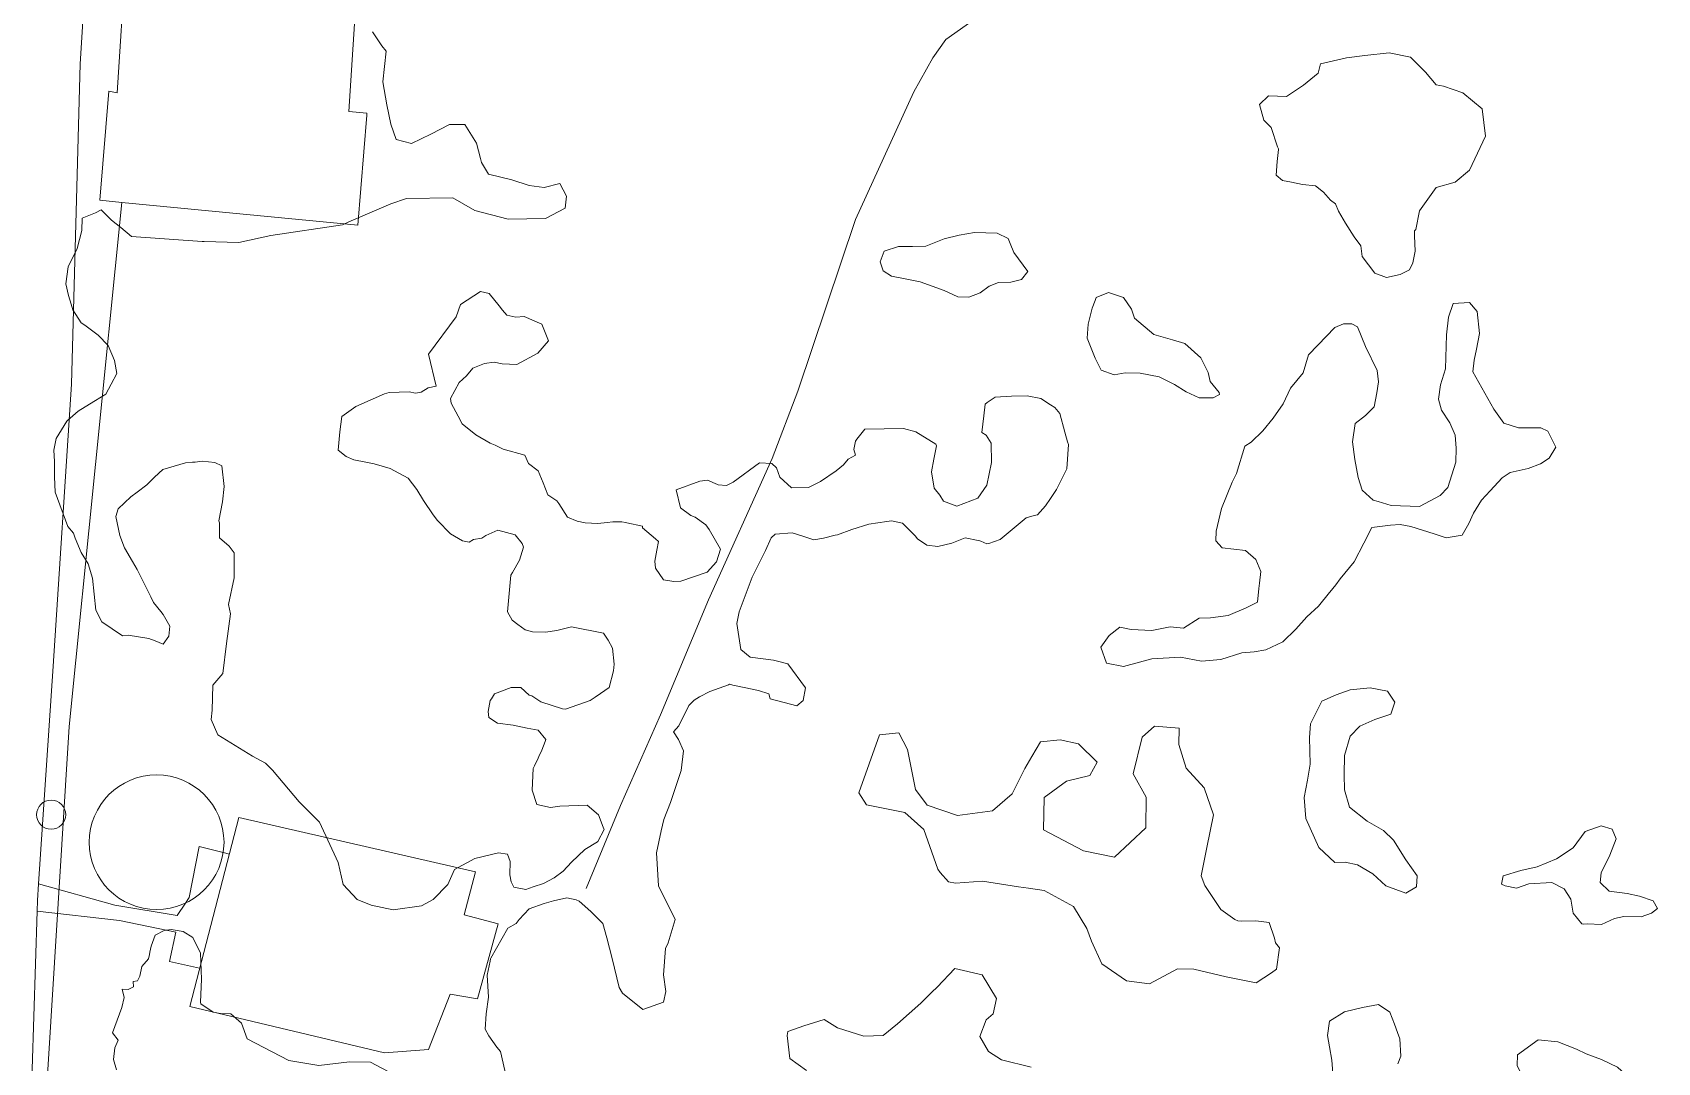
# Model space of a CAD drawing. Header units: metres. Extents: x 4652992 to 4879070, y 2074171 to 2309877.
# Drawn here: x 4654161.8 to 4654247.6, y 2307623.4 to 2307677.9 of the extents above; entities that cross this region are included whole.
import ezdxf

# ---------------------------------------------------------------- set-up
doc = ezdxf.new("R2010")
doc.units = ezdxf.units.M
doc.header["$MEASUREMENT"] = 0
doc.linetypes.add('DGN Style 2', pattern=[66.27138, 39.762828, -26.508552])
doc.layers.get('0').update_dxf_attribs({"color": 4, "lineweight": 0})
for name, color, linetype, lineweight in [('Level 1', 2, 'Continuous', 0), ('Level 18', 5, 'Continuous', 0), ('Level 30', 5, 'Continuous', 0), ('Level 31', 38, 'Continuous', 0), ('Level 37', 3, 'Continuous', 0), ('Level 40', 1, 'Continuous', 0), ('Level 54', 30, 'DGN Style 2', 0), ('Level 61', 4, 'Continuous', 0)]:
    doc.layers.add(name, color=color, linetype=linetype, lineweight=lineweight)

# ---------------------------------------------------------------- blocks, each defined once
blk = doc.blocks.new('POSTE')
at = {"color": 0, "linetype": 'ByBlock', "lineweight": -2}
blk.add_circle((0, 0), 0.77, dxfattribs=at)

msp = doc.modelspace()

# ---------------------------------------------------------------- linework, layer by layer
at = {"layer": 'Level 1'}
msp.add_polyline3d([(4654191.007082, 2307632.638491, 1361), (4654192.820132, 2307637.017885, 1360), (4654194.934084, 2307641.820132, 1359), (4654197.477907, 2307647.891115, 1358), (4654200.834109, 2307655.367678, 1357), (4654202.19153, 2307658.917483, 1356), (4654205.236513, 2307667.984682, 1355), (4654208.315676, 2307674.729677, 1354), (4654209.326906, 2307676.53528, 1353.54), (4654210.009096, 2307677.494875, 1353.5), (4654214.129885, 2307680.416323, 1353)], dxfattribs=at)
at = {"layer": 'Level 18', "color": 30}
msp.add_polyline3d([(4654159.944027, 2307579.750751, 1369.842738), (4654160.739083, 2307590.838462, 1368.62285), (4654161.303919, 2307608.224928, 1366.480114), (4654161.671776, 2307620.312413, 1364.809011), (4654162.016816, 2307631.440102, 1363.300824), (4654162.034107, 2307631.997755, 1363.2324), (4654162.092959, 2307632.880236, 1363.144985), (4654162.860176, 2307644.384557, 1362.132636), (4654163.837697, 2307659.28406, 1360.745777), (4654164.293136, 2307676.211612, 1359.388858), (4654165.445285, 2307694.717029, 1357.438978), (4654166.003327, 2307706.241484, 1356.053653), (4654167.792369, 2307731.258301, 1352.938586), (4654168.375376, 2307739.273994, 1352.10997), (4654168.229327, 2307748.154153, 1351.207726), (4654167.990342, 2307757.383387, 1350.215191), (4654167.44112, 2307771.048812, 1348.587897), (4654167.228226, 2307773.945371, 1348.174951), (4654167.048122, 2307776.39579, 1347.843984), (4654166.326664, 2307788.249847, 1346.198855), (4654164.708034, 2307799.225656, 1344.698556), (4654164.115723, 2307801.584107, 1344.334425)], dxfattribs=at)
at = {"layer": 'Level 30', "color": 1}
for points in [[(4654178.914154, 2307680.535944, 1361.312), (4654178.481738, 2307673.686927, 1364.252), (4654179.424002, 2307673.605405, 1364.1617), (4654179.425828, 2307673.500785, 1364.1853), (4654178.95884, 2307667.681098, 1364.1853), (4654166.491317, 2307668.894736, 1364.1853), (4654165.327309, 2307669.008045, 1364.1853), (4654165.811141, 2307674.775577, 1364.1853), (4654166.243707, 2307674.684955, 1361.4853), (4654166.687034, 2307681.534129, 1361.4853)], [(4654186.366548, 2307630.764898, 1364.497833), (4654185.267429, 2307626.813198, 1364.497833), (4654183.827894, 2307627.051726, 1364.497833), (4654182.695733, 2307624.133418, 1364.697833), (4654180.368309, 2307623.96384, 1364.697833), (4654170.074271, 2307626.408712, 1364.697833), (4654172.675885, 2307636.399543, 1364.697833), (4654185.171415, 2307633.515601, 1364.497833), (4654184.562073, 2307631.246992, 1364.497833), (4654186.366548, 2307630.764898, 1364.497833)]]:
    msp.add_polyline3d(points, dxfattribs=at)
at = {"layer": 'Level 31'}
msp.add_circle((4654168.327015, 2307635.084658, 1366.197833), 3.559501, dxfattribs=at)
at = {"layer": 'Level 37'}
msp.add_polyline3d([(4654187.426899, 2307576.381089, 1374.232251), (4654161.995799, 2307580.156737, 1373.432251), (4654162.059296, 2307592.683674, 1371.532252), (4654162.219575, 2307607.32159, 1369.392252), (4654162.344504, 2307619.373399, 1367.612252), (4654163.702924, 2307641.193479, 1365.412252), (4654166.491317, 2307668.894736, 1363.241407)], dxfattribs=at)
at = {"layer": 'Level 40', "color": 3, "flags": 128}
for points, elevation in [([(4654211.827738, 2307664.108593), (4654212.297739, 2307664.462206), (4654212.786335, 2307664.662979), (4654213.436927, 2307664.682304), (4654214.011385, 2307664.816235), (4654214.347704, 2307665.246216), (4654213.604975, 2307666.23942), (4654213.405778, 2307666.726518), (4654213.305124, 2307666.983658), (4654212.718871, 2307667.261207), (4654211.53279, 2307667.299018), (4654210.709622, 2307667.165012), (4654209.924512, 2307666.973706), (4654208.947327, 2307666.572184), (4654208.248947, 2307666.562397), (4654207.502767, 2307666.562147), (4654206.755701, 2307666.313535), (4654206.543261, 2307665.759423), (4654206.694621, 2307665.281847), (4654207.133663, 2307664.995416), (4654207.946247, 2307664.833294), (4654208.663235, 2307664.690245), (4654209.914878, 2307664.241687), (4654210.640734, 2307663.898028), (4654211.233801, 2307663.879123), (4654211.827738, 2307664.108593)], 1358.84), ([(4654229.877628, 2307642.532067), (4654229.271122, 2307641.336796), (4654229.21637, 2307640.621469), (4654229.246652, 2307639.208274), (4654229.121629, 2307638.370749), (4654228.935209, 2307637.454668), (4654229.027629, 2307636.34673), (4654229.712517, 2307634.802745), (4654230.551918, 2307634.014928), (4654231.098659, 2307634.026746), (4654231.753275, 2307633.896111), (4654232.56397, 2307633.416536), (4654233.251889, 2307632.77986), (4654234.307438, 2307632.387613), (4654234.876245, 2307632.728099), (4654234.904328, 2307633.312686), (4654234.304415, 2307634.158779), (4654233.652733, 2307635.196776), (4654233.121643, 2307635.711329), (4654232.26733, 2307636.199585), (4654231.326487, 2307636.932082), (4654231.058739, 2307637.848011), (4654231.043951, 2307638.668048), (4654231.064666, 2307639.662552), (4654231.364956, 2307640.692023), (4654231.881944, 2307641.224325), (4654232.677757, 2307641.564811), (4654233.508325, 2307641.852967), (4654233.728708, 2307642.489821), (4654233.346324, 2307643.065391), (4654232.42997, 2307643.248243), (4654231.364221, 2307643.143192), (4654230.629804, 2307642.881248), (4654229.877628, 2307642.532067)], 1362.04)]:
    msp.add_lwpolyline(points, dxfattribs=dict(at, elevation=elevation))
at = {"layer": 'Level 40', "color": 3}
for points in [[(4654186.807833, 2307622.633071, 1369.0358), (4654186.486039, 2307624.034049, 1369.0358), (4654186.300177, 2307624.256059, 1369.0358), (4654185.873572, 2307624.849224, 1369.0358), (4654185.671954, 2307625.206327, 1369.0358), (4654185.729064, 2307626.020577, 1369.0358), (4654185.859001, 2307626.905312, 1368.9323), (4654185.777654, 2307628.059834, 1368.81), (4654185.937687, 2307628.809201, 1368.6278), (4654185.96206, 2307628.92333, 1368.6), (4654185.979174, 2307628.953454, 1368.5909), (4654186.881054, 2307630.540969, 1368.11), (4654187.310143, 2307630.787861, 1367.9937), (4654187.467637, 2307630.993892, 1367.5358), (4654188.000379, 2307631.563083, 1367.5358), (4654188.789846, 2307631.85187, 1367.5358), (4654189.281159, 2307631.985762, 1367.5358), (4654189.985189, 2307632.140802, 1367.5358), (4654190.477863, 2307632.042475, 1367.5358), (4654190.64019, 2307631.969502, 1367.5358), (4654191.255318, 2307631.421492, 1367.5358), (4654191.900163, 2307630.784765, 1367.5358), (4654192.10111, 2307630.027542, 1367.5358), (4654192.391765, 2307628.942077, 1367.5358), (4654192.75377, 2307627.408631, 1367.5358), (4654192.940894, 2307627.108337, 1367.5358), (4654194.004457, 2307626.245939, 1367.5358), (4654195.098214, 2307626.627653, 1367.5358), (4654195.228725, 2307627.205777, 1367.5358), (4654195.091738, 2307628.081315, 1367.5358), (4654195.204781, 2307629.475978, 1367.5358), (4654195.346397, 2307629.772342, 1367.5358), (4654195.713018, 2307630.995164, 1367.5358), (4654194.841735, 2307632.789612, 1367.5358), (4654194.732034, 2307634.520588, 1367.5358), (4654194.970592, 2307635.690158, 1367.5358), (4654195.117737, 2307636.294763, 1367.5358), (4654195.46996, 2307637.181525, 1367.5358), (4654195.775773, 2307638.08867, 1366.3727), (4654196.040794, 2307638.874809, 1367.5358), (4654196.157187, 2307639.916017, 1367.5358), (4654195.8975, 2307640.505629, 1367.5358), (4654195.619264, 2307640.916835, 1367.0358), (4654195.900155, 2307641.242406, 1366.5358), (4654196.443357, 2307642.311922, 1366.5358), (4654196.711187, 2307642.596615, 1366.5358), (4654196.997093, 2307642.77329, 1366.5358), (4654197.54365, 2307643.045804, 1366.5358), (4654198.532418, 2307643.407015, 1366.5358), (4654198.58083, 2307643.428801, 1366.0358), (4654198.75619, 2307643.378713, 1365.5358), (4654199.350871, 2307643.257042, 1365.5358), (4654200.108881, 2307643.105777, 1365.5358), (4654200.66616, 2307642.91846, 1365.5358), (4654200.733566, 2307642.655669, 1365.0358), (4654202.141239, 2307642.288113, 1365.0358), (4654202.484531, 2307642.575373, 1365.0358), (4654202.59351, 2307643.238631, 1365.0358), (4654201.660303, 2307644.505429, 1365.0358), (4654201.042395, 2307644.669426, 1365.0358), (4654200.903966, 2307644.69706, 1363.0358), (4654199.682352, 2307644.85924, 1363.0358), (4654199.179205, 2307645.276633, 1363.0358), (4654198.964041, 2307646.634449, 1363.0358), (4654199.091941, 2307647.261654, 1363.0358), (4654199.773899, 2307649.085575, 1363.0358), (4654200.479606, 2307650.50785, 1363.0358), (4654200.785974, 2307651.166089, 1363.0358), (4654200.990788, 2307651.369965, 1363.0358), (4654201.89704, 2307651.4314, 1363.0358), (4654202.461885, 2307651.264973, 1363.0358), (4654203.044442, 2307651.059827, 1362.79), (4654203.556252, 2307651.154599, 1362.79), (4654204.160104, 2307651.301771, 1362.79), (4654204.289676, 2307651.333351, 1362.79), (4654205.04129, 2307651.601355, 1362.79), (4654205.935941, 2307651.887255, 1362.79), (4654206.89916, 2307652.031091, 1362.79), (4654207.13403, 2307652.066164, 1362.79), (4654207.714466, 2307651.950346, 1362.79), (4654208.292929, 2307651.387497, 1361.88), (4654208.38472, 2307651.27335, 1361.88), (4654208.51561, 2307651.110583, 1361.88), (4654209.006504, 2307650.780148, 1361.88), (4654209.596734, 2307650.708872, 1361.88), (4654210.330998, 2307650.887834, 1361.88), (4654211.038764, 2307651.165073, 1361.88), (4654211.718744, 2307651.029392, 1361.88), (4654211.798695, 2307651.013439, 1361.88), (4654211.86413, 2307650.98454, 1361.88), (4654212.182805, 2307650.843803, 1361.88), (4654212.283888, 2307650.87745, 1361.88), (4654212.881459, 2307651.076363, 1361.88), (4654214.25586, 2307652.230046, 1362.51), (4654214.683401, 2307652.346536, 1362.51), (4654214.84641, 2307652.39095, 1362.51), (4654215.268197, 2307652.86426, 1362.51), (4654215.533797, 2307653.24824, 1362.51), (4654215.861153, 2307653.721501, 1362.51), (4654215.911657, 2307653.822515, 1362.51), (4654216.410235, 2307654.819739, 1362.51), (4654216.486193, 2307656.105246, 1362.51), (4654216.442595, 2307656.249352, 1362.51), (4654216.291765, 2307656.747903, 1362.51), (4654216.027007, 2307657.729731, 1362.51), (4654215.768933, 2307658.059918, 1362.51), (4654215.543478, 2307658.203929, 1361.5689), (4654215.028678, 2307658.532758, 1362.51), (4654214.314095, 2307658.675334, 1362.51), (4654213.473813, 2307658.657194, 1362.51), (4654212.611437, 2307658.607791, 1362.51), (4654212.195803, 2307658.317974, 1362.0358), (4654212.083432, 2307658.232338, 1362.0358), (4654212.012614, 2307657.619505, 1362.0358), (4654211.916054, 2307656.734239, 1361.0358), (4654212.134934, 2307656.590092, 1361.0358), (4654212.401644, 2307656.167022, 1361.0358), (4654212.414236, 2307655.149926, 1361.0358), (4654212.170303, 2307653.952747, 1361.0358), (4654211.703659, 2307653.268918, 1361.0358), (4654210.592663, 2307652.836323, 1361.0358), (4654209.895716, 2307653.108062, 1361.0358), (4654209.689856, 2307653.425386, 1361.0358), (4654209.396602, 2307653.793263, 1361.0358), (4654209.245721, 2307654.658965, 1361.0358), (4654209.381852, 2307655.32694, 1361.0358), (4654209.525988, 2307656.034195, 1361.0358), (4654209.480978, 2307656.117525, 1361.0358), (4654208.428804, 2307656.761093, 1361.0358), (4654207.777838, 2307656.946608, 1361.0358), (4654205.736605, 2307656.912953, 1361.0358), (4654205.301955, 2307656.38634, 1361.0358), (4654205.238162, 2307656.273973, 1361.5358), (4654205.14761, 2307655.829777, 1361.5358), (4654205.243385, 2307655.536338, 1362.5358), (4654204.856924, 2307655.318378, 1362.5358), (4654204.603052, 2307655.02282, 1362.5358), (4654204.227023, 2307654.706663, 1362.5358), (4654203.39923, 2307654.143371, 1362.5358), (4654202.752189, 2307653.830939, 1362.5358), (4654201.865669, 2307653.814052, 1362.5358), (4654201.248482, 2307654.376869, 1362.5358), (4654201.060632, 2307654.872582, 1362.5358), (4654200.82069, 2307655.102035, 1362.5358), (4654200.177626, 2307655.124647, 1362.5358), (4654198.7803, 2307654.103179, 1362.5358), (4654198.4184, 2307653.930506, 1362.5358), (4654197.978775, 2307653.977412, 1362.5358), (4654197.955037, 2307653.982149, 1362.5358), (4654197.421687, 2307654.210907, 1362.5358), (4654197.023634, 2307654.163137, 1362.5358), (4654195.770865, 2307653.696884, 1362.5358), (4654195.993094, 2307652.745977, 1361.5358), (4654196.541042, 2307652.355556, 1361.5358), (4654196.772091, 2307652.257461, 1361.5358), (4654197.337364, 2307651.852099, 1361.5358), (4654197.504581, 2307651.607263, 1361.5358), (4654198.102676, 2307650.561516, 1361.5358), (4654197.893104, 2307649.905815, 1361.5358), (4654197.412516, 2307649.361213, 1361.5358), (4654196.010579, 2307648.8837, 1361.5358), (4654195.646422, 2307648.860265, 1361.5358), (4654195.102338, 2307648.953154, 1361.5358), (4654194.684958, 2307649.561622, 1361.5358), (4654194.63701, 2307649.935597, 1361.5358), (4654194.740283, 2307650.51534, 1361.5358), (4654194.832775, 2307650.968778, 1361.5358), (4654194.679938, 2307651.121936, 1361.5358), (4654193.99583, 2307651.692942, 1361.5358), (4654193.987891, 2307651.783531, 1362.0358), (4654193.154767, 2307651.95747, 1362.0358), (4654193.091092, 2307651.970176, 1362.0358), (4654192.8992, 2307652.008467, 1362.0358), (4654192.43136, 2307652.020134, 1362.0358), (4654192.121325, 2307651.973789, 1362.5358), (4654191.637797, 2307651.933578, 1362.5358), (4654190.969701, 2307651.966056, 1363.5358), (4654190.537978, 2307652.044699, 1364.0358), (4654190.02804, 2307652.261225, 1364.0358), (4654189.572819, 2307652.978083, 1364.0358), (4654189.457419, 2307653.115869, 1364.0358), (4654188.984425, 2307653.446791, 1364.0358), (4654188.738311, 2307654.081562, 1364.0358), (4654188.47384, 2307654.700289, 1363.5358), (4654187.973418, 2307655.10441, 1362.5358), (4654187.776951, 2307655.528739, 1362.5358), (4654186.638149, 2307655.852604, 1362.0358), (4654186.203449, 2307656.063606, 1361.5358), (4654185.95063, 2307656.172981, 1361.5358), (4654185.182748, 2307656.60839, 1361.5358), (4654184.469942, 2307657.185954, 1361.5358), (4654184.262273, 2307657.597836, 1361.5358), (4654183.876581, 2307658.285105, 1361.5358), (4654183.846102, 2307658.536372, 1361.5358), (4654184.30546, 2307659.384575, 1361.5358), (4654184.689349, 2307659.732373, 1361.5358), (4654185.031792, 2307660.138627, 1361.5358), (4654185.63804, 2307660.37667, 1361.5358), (4654186.156515, 2307660.445364, 1361.5358), (4654186.583396, 2307660.360241, 1361.5358), (4654187.360009, 2307660.327869, 1361.5358), (4654188.46227, 2307660.925128, 1361.5358), (4654189.024823, 2307661.570709, 1361.5358), (4654188.676893, 2307662.451726, 1361.5358), (4654187.73986, 2307662.866937, 1361.5358), (4654187.298844, 2307662.83255, 1361.5358), (4654186.827433, 2307662.926608, 1361.5358), (4654186.597613, 2307663.197398, 1361.5358), (4654186.416757, 2307663.435903, 1361.5358), (4654185.883925, 2307664.076147, 1361.5358), (4654185.426806, 2307664.186621, 1361.5358), (4654184.36857, 2307663.498928, 1361.5358), (4654184.153748, 2307662.847187, 1361.5358), (4654182.695027, 2307660.871906, 1361.5358), (4654183.092156, 2307659.181033, 1362.5358), (4654182.665724, 2307659.085821, 1362.5358), (4654182.295796, 2307658.873955, 1362.5358), (4654181.997127, 2307658.811115, 1362.5358), (4654181.658443, 2307658.878694, 1362.5358), (4654180.613503, 2307658.856169, 1362.5358), (4654180.35564, 2307658.771342, 1362.5358), (4654178.856816, 2307658.101658, 1362.5358), (4654178.112761, 2307657.586373, 1362.5358), (4654178.000856, 2307656.76181, 1362.5358), (4654177.908162, 2307655.802038, 1362.5358), (4654178.347107, 2307655.458382, 1362.5358), (4654178.747697, 2307655.29651, 1362.5358), (4654179.372015, 2307655.171933, 1362.5358), (4654179.809328, 2307655.084671, 1362.5358), (4654180.670512, 2307654.82398, 1362.5358), (4654181.609688, 2307654.31777, 1362.5358), (4654182.070124, 2307653.727076, 1362.5358), (4654182.43046, 2307653.133063, 1362.5358), (4654182.930172, 2307652.380263, 1362.5358), (4654183.167738, 2307652.088235, 1362.5358), (4654183.852585, 2307651.373212, 1362.5358), (4654184.487778, 2307651.008161, 1362.5358), (4654184.831351, 2307650.939602, 1362.5358), (4654185.057694, 2307651.087645, 1362.0358), (4654185.512689, 2307651.15805, 1361.5358), (4654185.7178, 2307651.291262, 1361.5358), (4654186.348013, 2307651.574219, 1361.5358), (4654187.27142, 2307651.321604, 1361.5358), (4654187.635006, 2307650.867821, 1361.5358), (4654187.70012, 2307650.670233, 1361.5358), (4654187.497977, 2307649.995979, 1361.5358), (4654187.117966, 2307649.336097, 1361.5358), (4654187.036237, 2307649.194176, 1361.5358), (4654186.858556, 2307647.266231, 1362.0358), (4654187.109447, 2307646.822543, 1362.0358), (4654187.413956, 2307646.583504, 1362.0358), (4654187.793858, 2307646.310373, 1362.5358), (4654188.175544, 2307646.193606, 1362.5358), (4654188.863197, 2307646.176886, 1362.5358), (4654189.458823, 2307646.263891, 1362.5358), (4654190.24586, 2307646.459805, 1362.5358), (4654191.92464, 2307646.139244, 1362.5358), (4654192.178759, 2307645.756457, 1362.5358), (4654192.409467, 2307645.34222, 1362.5358), (4654192.495021, 2307644.489747, 1362.5358), (4654192.455574, 2307644.137323, 1362.5358), (4654192.235805, 2307643.260219, 1362.5358), (4654191.763336, 2307642.946236, 1362.5358), (4654191.492392, 2307642.751412, 1362.5358), (4654191.233137, 2307642.564993, 1362.5358), (4654189.92615, 2307642.111565, 1362.5358), (4654189.758795, 2307642.13288, 1362.5358), (4654188.625345, 2307642.505148, 1362.5358), (4654188.141772, 2307642.811578, 1362.5358), (4654188.008679, 2307642.858512, 1362.72), (4654187.556971, 2307643.259807, 1362.72), (4654187.050956, 2307643.259628, 1362.72), (4654186.173885, 2307642.928855, 1362.72), (4654186.007813, 2307642.663597, 1362.72), (4654185.948682, 2307642.569151, 1362.72), (4654185.829658, 2307641.985928, 1362.72), (4654185.867383, 2307641.674908, 1362.72), (4654186.331442, 2307641.380054, 1362.3), (4654187.167272, 2307641.263957, 1361.95), (4654187.897285, 2307641.118273, 1361.95), (4654188.481296, 2307641.001726, 1361.95), (4654188.888561, 2307640.515388, 1361.95), (4654188.847527, 2307640.408393, 1361.95), (4654188.672104, 2307639.950983, 1361.95), (4654188.52173, 2307639.613909, 1361.95), (4654188.485425, 2307639.532529, 1361.95), (4654188.291621, 2307639.127053, 1361.95), (4654188.220294, 2307638.977822, 1361.95), (4654188.158643, 2307637.827949, 1362.58), (4654188.409552, 2307637.071208, 1362.93), (4654189.138686, 2307636.925695, 1362.93), (4654189.615747, 2307636.982856, 1363.07), (4654191.065149, 2307637.048716, 1363.35), (4654191.666046, 2307636.524422, 1363.35), (4654191.916616, 2307635.880464, 1363.35), (4654191.964588, 2307635.757178, 1363.35), (4654191.631542, 2307635.115968, 1363.35), (4654191.611693, 2307635.10398, 1363.35), (4654190.939542, 2307634.698032, 1363.35), (4654190.246572, 2307634.027531, 1363.35), (4654189.797477, 2307633.5611, 1363.35), (4654189.319611, 2307633.201508, 1363.35), (4654188.754479, 2307632.90988, 1363.35), (4654188.208622, 2307632.720521, 1363.35), (4654187.829423, 2307632.588975, 1363.35), (4654187.197813, 2307632.715031, 1363.35), (4654187.053029, 2307632.996689, 1363.35), (4654186.976653, 2307633.365797, 1363.35), (4654186.995471, 2307634.073298, 1363.35), (4654186.860802, 2307634.460697, 1364.54), (4654186.376157, 2307634.519042, 1365.94), (4654185.134789, 2307634.221749, 1366.92), (4654184.06683, 2307633.637053, 1367.62), (4654183.705938, 2307632.854403, 1367.62), (4654182.938769, 2307632.052267, 1367.62), (4654182.318514, 2307631.723565, 1367.62), (4654180.81865, 2307631.520134, 1367.62), (4654179.659, 2307631.75158, 1367.62), (4654178.915493, 2307632.050804, 1367.62), (4654178.173993, 2307632.852395, 1367.62), (4654177.913121, 2307634.008113, 1367.41), (4654176.92831, 2307636.137023, 1367.1511), (4654175.854357, 2307637.215916, 1367.0358), (4654174.451791, 2307638.891415, 1367.0358), (4654174.073118, 2307639.271044, 1367.0358), (4654173.387302, 2307639.635953, 1367.0358), (4654171.563976, 2307640.759957, 1367.0358), (4654171.204938, 2307641.578263, 1367.24), (4654171.255217, 2307642.070091, 1367.24), (4654171.297222, 2307643.376431, 1365.9894), (4654171.828452, 2307643.999405, 1365.64), (4654172.021111, 2307645.578641, 1365.24), (4654172.234978, 2307647.153639, 1365.24), (4654172.131556, 2307647.638681, 1365.24), (4654172.417176, 2307649.054921, 1365.0358), (4654172.430846, 2307650.379959, 1365.0358), (4654172.153553, 2307650.730303, 1365.0358), (4654171.641496, 2307651.161815, 1365.5358), (4654171.647631, 2307651.960778, 1366.0358), (4654171.607541, 2307652.069311, 1366.0358), (4654171.810413, 2307653.067095, 1366.0358), (4654171.896779, 2307653.874867, 1366.0358), (4654171.763858, 2307654.972007, 1366.0358), (4654171.400487, 2307655.153993, 1366.0358), (4654170.727323, 2307655.212238, 1366.0358), (4654170.356735, 2307655.160374, 1366.0358), (4654170.219926, 2307655.161323, 1366.5358), (4654169.858709, 2307655.128759, 1366.5358), (4654168.651592, 2307654.776685, 1365.24), (4654168.208266, 2307654.373268, 1365.24), (4654167.802046, 2307653.969116, 1365.24), (4654167.303564, 2307653.584367, 1365.24), (4654166.969529, 2307653.326545, 1365.24), (4654166.30306, 2307652.70474, 1365.24), (4654166.166535, 2307652.300663, 1365.24), (4654166.390566, 2307651.285469, 1365.24), (4654166.636888, 2307650.643226, 1365.24), (4654167.049725, 2307649.918088, 1364.9885), (4654167.293405, 2307649.49007, 1364.84), (4654168.012998, 2307648.042776, 1364.5064), (4654168.156124, 2307647.754912, 1364.44), (4654168.545274, 2307647.270659, 1364.44), (4654168.672739, 2307647.112044, 1364.44), (4654169.033712, 2307646.500226, 1364.44), (4654168.979625, 2307645.971231, 1364.44), (4654168.676716, 2307645.545863, 1364.44), (4654168.253868, 2307645.720703, 1364.8896), (4654167.924338, 2307645.856958, 1365.24), (4654166.825325, 2307646.022355, 1365.24), (4654166.518609, 2307645.988899, 1365.24), (4654165.431528, 2307646.729749, 1365.5358), (4654165.123708, 2307647.352946, 1365.5358), (4654164.948974, 2307649.042018, 1365.5358), (4654164.705167, 2307649.802675, 1365.5358), (4654164.343699, 2307650.390546, 1365.5358), (4654164.033135, 2307651.147942, 1365.5358), (4654163.93958, 2307651.418998, 1366.04), (4654163.632488, 2307651.775716, 1366.04), (4654162.976771, 2307653.576216, 1366.04), (4654162.928372, 2307654.393743, 1366.04), (4654162.931743, 2307655.200922, 1366.04), (4654162.892799, 2307655.801107, 1366.04), (4654163.019742, 2307656.422035, 1366.04), (4654163.583109, 2307657.332841, 1366.04), (4654163.614432, 2307657.360734, 1366.04), (4654164.175956, 2307657.860775, 1366.04), (4654164.78883, 2307658.223149, 1366.04), (4654165.651075, 2307658.751162, 1366.04), (4654165.929119, 2307659.280012, 1365.4592), (4654166.225541, 2307659.843819, 1364.84), (4654166.111086, 2307660.540585, 1364.84), (4654165.775077, 2307661.335922, 1364.84), (4654165.237664, 2307661.874595, 1364.84), (4654164.531918, 2307662.400413, 1364.84), (4654164.347933, 2307662.537491, 1364.84), (4654163.89416, 2307663.221248, 1364.84), (4654163.807251, 2307663.509141, 1364.84), (4654163.668958, 2307663.967243, 1364.84), (4654163.526261, 2307664.58891, 1364.84), (4654163.654497, 2307665.48006, 1364.84), (4654164.125562, 2307666.464556, 1364.84), (4654164.370587, 2307667.40873, 1364.04), (4654164.394028, 2307668.051781, 1364.04), (4654165.101585, 2307668.342421, 1364.04), (4654165.403466, 2307668.498094, 1364.04), (4654165.941391, 2307667.958955, 1364.04), (4654166.433698, 2307667.561697, 1364.04), (4654167.00777, 2307667.09846, 1364.04), (4654170.730705, 2307666.827632, 1364.04), (4654170.83967, 2307666.819705, 1364.04), (4654172.667724, 2307666.77883, 1364.04), (4654174.362361, 2307667.142411, 1364.04), (4654178.139432, 2307667.712581, 1364.84), (4654178.484032, 2307667.860305, 1364.7322), (4654180.696415, 2307668.808715, 1364.04), (4654181.524708, 2307669.090355, 1362.04), (4654183.97364, 2307669.13096, 1360.84), (4654185.139215, 2307668.464854, 1360.84), (4654186.889689, 2307668.007218, 1360.84), (4654188.861235, 2307668.035184, 1359.64), (4654189.897484, 2307668.588327, 1359.64), (4654189.973016, 2307669.22458, 1359.64), (4654189.62039, 2307669.891969, 1359.64), (4654188.804764, 2307669.684504, 1360.84), (4654188.012502, 2307669.788377, 1360.84), (4654187.095802, 2307670.079654, 1360.84), (4654185.855828, 2307670.381235, 1360.84), (4654185.493156, 2307670.99551, 1360.84), (4654185.435657, 2307671.209005, 1360.84), (4654185.215533, 2307672.02633, 1360.84), (4654184.604018, 2307673.015361, 1360.84), (4654183.790528, 2307673.015092, 1360.84), (4654182.818611, 2307672.504536, 1360.84), (4654181.794574, 2307672.00437, 1360.84), (4654180.971495, 2307672.222773, 1360.84), (4654180.703508, 2307673.034897, 1360.84), (4654180.47806, 2307674.055271, 1360.84), (4654180.273364, 2307675.254533, 1361.64), (4654180.447417, 2307676.884293, 1362.3563), (4654180.230126, 2307677.158681, 1363.0358), (4654179.733005, 2307677.907387, 1363.0358)], [(4654232.675288, 2307665.15277, 1358.04), (4654233.277866, 2307664.933041, 1358.04), (4654234.006133, 2307665.086283, 1358.04), (4654234.504879, 2307665.335068, 1358.04), (4654234.67841, 2307665.698487, 1358.04), (4654234.804885, 2307666.32006, 1358.04), (4654234.769153, 2307667.123241, 1358.04), (4654234.769988, 2307667.383904, 1358.04), (4654234.833059, 2307667.464567, 1358.5358), (4654235.032967, 2307668.447, 1358.5358), (4654235.914776, 2307669.686551, 1358.5358), (4654236.914564, 2307669.95891, 1358.5358), (4654237.673331, 2307670.593883, 1358.5358), (4654238.51143, 2307672.392478, 1358.5358), (4654238.334395, 2307673.843101, 1358.5358), (4654237.323027, 2307674.673863, 1358.5358), (4654236.295054, 2307675.036179, 1358.5358), (4654235.916941, 2307675.111607, 1358.5358), (4654235.343967, 2307675.776275, 1358.5358), (4654234.559516, 2307676.561744, 1358.5358), (4654233.425201, 2307676.788021, 1358.5358), (4654232.138378, 2307676.65161, 1358.5358), (4654231.169411, 2307676.530412, 1358.5358), (4654229.802218, 2307676.217117, 1358.5358), (4654229.668524, 2307675.72908, 1358.5358), (4654228.909732, 2307675.09419, 1358.5358), (4654227.999682, 2307674.489461, 1358.5358), (4654227.061443, 2307674.519373, 1358.5358), (4654226.575638, 2307674.065885, 1358.5358), (4654226.799909, 2307673.234843, 1358.5358), (4654227.192115, 2307672.842076, 1358.5358), (4654227.536878, 2307671.829706, 1358.5358), (4654227.582997, 2307671.726636, 1358.04), (4654227.58324, 2307671.691089, 1358.04), (4654227.504558, 2307671.060055, 1358.04), (4654227.454255, 2307670.323849, 1358.04), (4654227.798089, 2307670.056255, 1358.04), (4654228.276547, 2307669.960804, 1358.04), (4654228.850698, 2307669.846263, 1358.04), (4654229.530274, 2307669.760439, 1358.04), (4654229.960077, 2307669.425942, 1358.04), (4654230.322574, 2307669.005369, 1358.04), (4654230.595009, 2307668.81802, 1358.04), (4654230.751576, 2307668.422269, 1358.04), (4654231.123006, 2307667.800896, 1358.04), (4654231.570675, 2307667.064797, 1358.04), (4654231.923461, 2307666.596386, 1358.04), (4654232.007817, 2307666.03226, 1358.04), (4654232.675288, 2307665.15277, 1358.04)], [(4654220.991866, 2307661.918123, 1359.24), (4654219.971631, 2307662.767579, 1359.24), (4654219.820266, 2307663.244937, 1359.24), (4654219.401696, 2307663.874966, 1359.24), (4654218.608958, 2307664.132492, 1359.24), (4654217.95785, 2307663.864929, 1359.24), (4654217.900011, 2307663.714003, 1358.84), (4654217.745595, 2307663.311071, 1359.24), (4654217.52276, 2307662.461203, 1359.24), (4654217.472429, 2307661.725958, 1359.24), (4654217.890722, 2307660.661923, 1358.84), (4654218.214716, 2307660.032356, 1358.84), (4654218.909631, 2307659.781888, 1358.84), (4654219.483725, 2307659.883738, 1359.24), (4654220.277351, 2307659.87446, 1359.24), (4654221.280697, 2307659.674274, 1359.24), (4654222.092096, 2307659.263943, 1359.24), (4654222.712385, 2307658.891739, 1359.24), (4654223.390182, 2307658.557748, 1359.24), (4654224.136038, 2307658.558004, 1359.24), (4654224.471323, 2307658.739554, 1359.24), (4654224.442987, 2307658.844585, 1359.24), (4654223.966857, 2307659.436467, 1359.24), (4654223.86324, 2307659.904331, 1359.24), (4654223.473788, 2307660.677652, 1359.24), (4654222.634901, 2307661.441257, 1359.24), (4654221.97574, 2307661.622455, 1359.24), (4654220.991866, 2307661.918123, 1359.24)], [(4654230.845931, 2307649.006517, 1361.24), (4654231.573079, 2307649.904388, 1361.24), (4654232.091083, 2307650.889309, 1361.24), (4654232.516277, 2307651.721454, 1360.84), (4654232.935559, 2307651.773923, 1360.84), (4654233.494402, 2307651.843856, 1360.84), (4654234.000838, 2307651.878907, 1360.84), (4654234.567904, 2307651.765762, 1360.84), (4654235.806294, 2307651.38257, 1360.84), (4654236.442869, 2307651.164823, 1360.84), (4654237.290126, 2307651.313337, 1360.84), (4654237.641253, 2307651.923766, 1360.84), (4654237.887399, 2307652.464401, 1360.84), (4654238.299871, 2307653.153298, 1360.84), (4654238.764105, 2307653.6504, 1360.84), (4654239.403526, 2307654.339353, 1360.84), (4654239.823413, 2307654.618474, 1360.84), (4654240.775591, 2307654.836752, 1360.84), (4654241.413564, 2307655.072355, 1360.84), (4654241.885922, 2307655.38636, 1360.84), (4654242.228127, 2307655.95313, 1360.84), (4654241.811796, 2307656.807308, 1360.84), (4654241.436965, 2307656.972811, 1360.84), (4654240.258573, 2307656.981124, 1360.84), (4654239.491187, 2307657.224948, 1360.84), (4654238.961057, 2307657.965737, 1360.84), (4654237.837037, 2307659.943269, 1360.04), (4654237.917639, 2307660.562819, 1360.04), (4654238.033025, 2307661.130018, 1360.04), (4654238.201663, 2307661.958986, 1360.04), (4654238.074276, 2307663.119387, 1360.04), (4654237.673909, 2307663.60785, 1360.04), (4654236.800014, 2307663.555205, 1360.04), (4654236.561799, 2307662.830948, 1360.04), (4654236.462712, 2307661.897318, 1360.04), (4654236.403588, 2307660.106684, 1358.44), (4654236.138191, 2307659.249709, 1358.44), (4654236.030727, 2307658.497697, 1358.44), (4654236.186493, 2307657.920644, 1358.44), (4654236.639629, 2307657.238753, 1358.44), (4654236.917764, 2307656.591768, 1358.44), (4654236.959352, 2307655.900968, 1358.44), (4654236.948292, 2307655.175159, 1358.44), (4654236.519373, 2307653.827022, 1359.24), (4654236.115658, 2307653.407548, 1359.24), (4654235.026902, 2307652.830161, 1360.04), (4654233.523942, 2307652.881372, 1360.84), (4654232.849877, 2307653.080796, 1360.84), (4654232.582049, 2307653.160033, 1360.84), (4654232.007596, 2307653.682932, 1360.84), (4654231.78284, 2307654.362872, 1360.84), (4654231.611315, 2307655.304355, 1360.84), (4654231.483412, 2307656.237113, 1360.84), (4654231.634958, 2307657.204814, 1360.84), (4654232.17758, 2307657.640871, 1360.84), (4654232.632961, 2307658.094326, 1360.84), (4654232.783755, 2307658.835336, 1360.84), (4654232.85545, 2307659.410683, 1360.84), (4654232.796296, 2307660.012127, 1360.84), (4654232.175574, 2307661.284838, 1360.44), (4654231.751024, 2307662.322479, 1360.44), (4654231.463317, 2307662.470635, 1360.44), (4654231.009505, 2307662.47014, 1360.44), (4654230.563217, 2307662.287193, 1360.44), (4654229.651003, 2307661.340103, 1359.6552), (4654229.16831, 2307660.838955, 1359.24), (4654228.88532, 2307659.895516, 1359.24), (4654228.217862, 2307659.074211, 1359.24), (4654227.821517, 2307658.244246, 1359.24), (4654227.302935, 2307657.484103, 1359.24), (4654226.758419, 2307656.820025, 1359.24), (4654226.135371, 2307656.217058, 1359.24), (4654225.807826, 2307656.008638, 1359.24), (4654225.358762, 2307654.566728, 1360.44), (4654225.130165, 2307654.113072, 1360.44), (4654224.575281, 2307652.72595, 1360.44), (4654224.282993, 2307651.513334, 1360.44), (4654224.272594, 2307651.016101, 1360.44), (4654224.603218, 2307650.632386, 1360.44), (4654225.836481, 2307650.503439, 1359.24), (4654226.377286, 2307650.031832, 1359.24), (4654226.655079, 2307649.385385, 1359.24), (4654226.574292, 2307648.765013, 1359.24), (4654226.5466, 2307648.494788, 1359.5636), (4654226.471598, 2307647.762916, 1360.44), (4654225.867941, 2307647.474807, 1360.44), (4654224.923243, 2307647.073161, 1360.44), (4654223.988174, 2307646.941968, 1360.44), (4654223.399181, 2307646.921036, 1360.8739), (4654222.556572, 2307646.400468, 1363.0358), (4654221.864335, 2307646.460363, 1363.0358), (4654220.88522, 2307646.264565, 1363.0358), (4654219.8016, 2307646.324323, 1363.0358), (4654219.199886, 2307646.444391, 1363.0358), (4654218.641423, 2307646.00818, 1363.0358), (4654218.20276, 2307645.391583, 1363.0358), (4654218.500934, 2307644.549703, 1363.0358), (4654219.403527, 2307644.369594, 1363.0358), (4654220.895206, 2307644.776083, 1363.0358), (4654222.400851, 2307644.866828, 1363.0358), (4654223.517695, 2307644.643968, 1361.8658), (4654224.531717, 2307644.733778, 1361.24), (4654225.649886, 2307645.100237, 1361.24), (4654226.295793, 2307645.15276, 1361.24), (4654226.906966, 2307645.257564, 1361.24), (4654227.807106, 2307645.667518, 1361.24), (4654228.489977, 2307646.34757, 1361.24), (4654229.076764, 2307647.00143, 1361.24), (4654229.689404, 2307647.559421, 1361.24), (4654230.282477, 2307648.286404, 1361.24), (4654230.293907, 2307648.300415, 1361.24), (4654230.60103, 2307648.693261, 1361.24), (4654230.845931, 2307649.006517, 1361.24)], [(4654227.378989, 2307630.014369, 1365.24), (4654227.094688, 2307630.839795, 1365.24), (4654226.390433, 2307630.935125, 1365.24), (4654225.616183, 2307630.908773, 1365.24), (4654225.43884, 2307630.936214, 1365.24), (4654225.282677, 2307630.995407, 1365.0358), (4654224.533629, 2307631.535207, 1365.0358), (4654223.696919, 2307632.795046, 1365.0358), (4654223.488405, 2307633.305017, 1365.0358), (4654223.793806, 2307634.805225, 1365.0358), (4654224.145003, 2307636.53039, 1365.0358), (4654223.654279, 2307637.955187, 1365.0358), (4654222.696815, 2307639.004791, 1365.0358), (4654222.325646, 2307640.249559, 1365.0358), (4654222.343564, 2307641.104474, 1365.0358), (4654221.037581, 2307641.208996, 1365.0358), (4654220.374953, 2307640.638824, 1365.0358), (4654219.902841, 2307638.703808, 1365.0358), (4654220.58937, 2307637.4741, 1365.0358), (4654220.568766, 2307635.839094, 1365.0358), (4654218.926655, 2307634.293437, 1365.0358), (4654217.275944, 2307634.622859, 1365.0358), (4654215.162497, 2307635.747142, 1365.0358), (4654215.198494, 2307637.457164, 1365.0358), (4654216.387749, 2307638.312566, 1365.0358), (4654217.620104, 2307638.612994, 1365.0358), (4654217.997937, 2307639.318088, 1365.0358), (4654217.025283, 2307640.292662, 1365.0358), (4654216.04994, 2307640.487296, 1365.0358), (4654215.013491, 2307640.381936, 1365.0358), (4654214.545329, 2307639.616832, 1365.0358), (4654214.182742, 2307638.986743, 1365.0358), (4654213.517299, 2307637.636556, 1365.0358), (4654212.478056, 2307636.75119, 1365.0358), (4654210.630119, 2307636.495523, 1365.0358), (4654209.025322, 2307637.049948, 1365.0358), (4654208.412595, 2307637.874718, 1365.0358), (4654207.984696, 2307639.989459, 1365.0358), (4654207.537337, 2307640.859223, 1365.0358), (4654206.500867, 2307640.753863, 1365.0358), (4654205.408662, 2307637.693643, 1365.0358), (4654205.826849, 2307637.063798, 1365.0358), (4654206.877255, 2307636.854175, 1365.0358), (4654207.852635, 2307636.659525, 1365.0358), (4654208.840518, 2307635.759862, 1365.0358), (4654209.583878, 2307633.660006, 1365.0358), (4654209.703375, 2307633.480034, 1365.0358), (4654210.152185, 2307633.00015, 1365.0358), (4654210.517838, 2307632.913966, 1365.0358), (4654211.954363, 2307633.030807, 1365.0358), (4654213.84548, 2307632.731462, 1365.0358), (4654214.385648, 2307632.654533, 1365.0358), (4654215.211368, 2307632.536937, 1365.0358), (4654216.755179, 2307631.682395, 1365.0358), (4654217.457001, 2307630.527481, 1365.0358), (4654217.709967, 2307629.852458, 1365.0358), (4654218.246467, 2307628.652421, 1365.0358), (4654219.54999, 2307627.767704, 1365.0358), (4654220.765889, 2307627.603112, 1365.0358), (4654222.255378, 2307628.398837, 1365.0358), (4654223.111346, 2307628.384148, 1365.0358), (4654224.821969, 2307627.964684, 1365.0358), (4654226.397795, 2307627.650192, 1365.0358), (4654227.208143, 2307628.189001, 1364.6347), (4654227.481482, 2307628.370747, 1365.0358), (4654227.635451, 2307629.511026, 1365.0358), (4654227.414839, 2307629.77436, 1365.24), (4654227.378989, 2307630.014369, 1365.24)], [(4654243.151576, 2307631.337902, 1362.04), (4654243.607468, 2307630.781517, 1362.04), (4654243.69522, 2307630.750575, 1361.64), (4654243.876409, 2307630.780093, 1361.64), (4654244.642667, 2307630.730655, 1361.64), (4654245.330462, 2307631.059043, 1361.64), (4654245.818512, 2307631.168599, 1361.64), (4654246.732323, 2307631.14044, 1362.04), (4654247.29003, 2307631.33941, 1362.04), (4654247.599181, 2307631.587979, 1362.04), (4654247.371619, 2307631.995362, 1362.04), (4654246.646169, 2307632.24355, 1362.04), (4654245.999941, 2307632.37251, 1362.04), (4654245.052947, 2307632.503609, 1363.64), (4654244.577834, 2307632.959643, 1363.64), (4654244.629038, 2307633.46545, 1363.64), (4654245.078689, 2307634.407749, 1363.64), (4654245.408956, 2307635.270646, 1363.64), (4654245.202046, 2307635.776328, 1363.64), (4654244.616863, 2307635.944701, 1363.64), (4654243.782054, 2307635.646898, 1363.64), (4654243.144052, 2307634.793814, 1363.64), (4654242.266588, 2307634.199154, 1362.84), (4654241.251637, 2307633.781833, 1362.84), (4654240.386459, 2307633.592897, 1362.84), (4654239.451429, 2307633.314585, 1362.84), (4654239.360576, 2307632.867805, 1362.84), (4654239.549113, 2307632.778524, 1362.84), (4654240.145011, 2307632.659607, 1362.84), (4654240.811568, 2307632.888188, 1362.84), (4654242.014265, 2307632.958119, 1362.84), (4654242.669109, 2307632.620813, 1362.84), (4654243.025202, 2307632.084838, 1362.84), (4654243.151576, 2307631.337902, 1362.04)], [(4654166.200734, 2307623.053984, 1369.5358), (4654166.052488, 2307623.613008, 1369.5358), (4654166.123693, 2307624.22614, 1369.5358), (4654166.302019, 2307624.618127, 1369.5358), (4654165.990497, 2307625.011105, 1369.0358), (4654166.494992, 2307626.344138, 1368.5358), (4654166.605013, 2307626.882588, 1368.5358), (4654166.510301, 2307627.312964, 1368.0358), (4654166.819216, 2307627.307409, 1368.0358), (4654167.114572, 2307627.449927, 1368.0358), (4654167.086689, 2307627.721663, 1367.5358), (4654167.325458, 2307627.757472, 1367.5358), (4654167.440955, 2307628.012072, 1367.0358), (4654167.545791, 2307628.518916, 1366.5358), (4654167.898347, 2307628.919498, 1366.0358), (4654167.944594, 2307629.145861, 1366.0358), (4654167.969968, 2307629.270062, 1366.0358), (4654168.035979, 2307629.593168, 1366.0358), (4654168.252114, 2307630.168136, 1366.0358), (4654168.726488, 2307630.412732, 1366.0358), (4654169.095342, 2307630.46505, 1366.0358), (4654169.728626, 2307630.366622, 1366.0358), (4654170.248229, 2307630.045829, 1366.0358), (4654170.64943, 2307629.217012, 1366.0358), (4654170.690594, 2307627.856311, 1366.0358), (4654170.638171, 2307626.63353, 1366.0358), (4654170.670772, 2307626.539013, 1366.0358), (4654171.319178, 2307626.102957, 1366.0358), (4654171.698408, 2307626.027264, 1366.0358), (4654172.239212, 2307626.017985, 1366.0358), (4654172.813326, 2307625.524013, 1366.0358), (4654173.115654, 2307624.695805, 1365.854), (4654175.311487, 2307623.549958, 1366.01), (4654176.896076, 2307623.291232, 1366.29), (4654178.520126, 2307623.47781, 1366.57), (4654179.624205, 2307623.458867, 1366.57), (4654180.851714, 2307622.811001, 1366.57)], [(4654211.925044, 2307628.071529, 1368.0358), (4654210.485613, 2307628.421743, 1365.0358), (4654209.561655, 2307627.418951, 1365.0358), (4654209.275396, 2307627.163782, 1365.0358), (4654208.687586, 2307626.578411, 1365.0358), (4654207.452184, 2307625.497646, 1365.0358), (4654206.698975, 2307624.867173, 1365.0358), (4654205.677576, 2307624.836786, 1365.0358), (4654204.282388, 2307625.271407, 1365.0358), (4654203.593154, 2307625.721289, 1365.0358), (4654202.510588, 2307625.39079, 1365.0358), (4654201.668426, 2307625.090385, 1365.0358), (4654201.622544, 2307624.865296, 1365.0358), (4654201.768339, 2307623.664945, 1365.0358), (4654202.652122, 2307623.02004, 1365.0358)], [(4654214.510999, 2307623.199972, 1368.0358), (4654212.956419, 2307623.588023, 1368.0358), (4654212.2698, 2307624.036181, 1368.0358), (4654211.80882, 2307624.828193, 1368.0358), (4654212.141028, 2307625.695213, 1368.0358), (4654212.516154, 2307626.009223, 1368.0358), (4654212.683626, 2307626.831318, 1368.0358), (4654211.925044, 2307628.071529, 1368.0358)], [(4654233.878627, 2307623.368611, 1363.24), (4654234.035235, 2307623.777691, 1362.84), (4654233.994563, 2307624.693071, 1362.84), (4654233.870598, 2307625.023692, 1362.84), (4654233.700419, 2307625.477569, 1362.84), (4654233.466882, 2307626.113875, 1362.84), (4654232.866075, 2307626.505944, 1362.84), (4654232.019193, 2307626.357434, 1362.84), (4654231.066534, 2307626.129217, 1363.2558), (4654230.283129, 2307625.625775, 1364.04), (4654230.176119, 2307624.877158, 1364.04), (4654230.278667, 2307624.267877, 1364.04), (4654230.40704, 2307623.562845, 1364.04), (4654230.448346, 2307622.875177, 1364.04)], [(4654242.970848, 2307621.102363, 1363.24), (4654243.686578, 2307620.92223, 1364.04), (4654244.480305, 2307620.949254, 1364.04), (4654245.3367, 2307621.05649, 1364.04), (4654245.934791, 2307621.261633, 1364.04), (4654246.177835, 2307622.001211, 1364.04), (4654246.117307, 2307622.615933, 1364.04), (4654245.494924, 2307623.203708, 1364.04), (4654244.649044, 2307623.604303, 1364.04), (4654243.829618, 2307623.906906, 1364.04), (4654243.322098, 2307624.14726, 1364.04), (4654242.33351, 2307624.529976, 1364.04), (4654241.290588, 2307624.645405, 1364.04), (4654240.200187, 2307623.843198, 1364.04), (4654240.180609, 2307623.290828, 1364.04), (4654240.600654, 2307622.457118, 1363.24), (4654241.223654, 2307621.868723, 1363.24), (4654241.392028, 2307621.695901, 1363.24), (4654241.508685, 2307621.672619, 1363.24), (4654242.44538, 2307621.485675, 1363.24), (4654242.970848, 2307621.102363, 1363.24)]]:
    msp.add_polyline3d(points, dxfattribs=at)
at = {"layer": 'Level 54', "linetype": 'Continuous'}
for points in [[(4654172.16872, 2307634.451906, 1364.440048), (4654171.843933, 2307634.535718, 1364.440048), (4654170.570377, 2307634.864361, 1364.440048), (4654170.051657, 2307632.167112, 1363.940048), (4654169.849993, 2307631.867426, 1363.498627), (4654169.412063, 2307631.216633, 1362.540048), (4654166.118165, 2307631.756686, 1362.540048), (4654162.092959, 2307632.880236, 1363.246681)], [(4654162.016816, 2307631.440102, 1363.387156), (4654166.364464, 2307630.954668, 1362.740048), (4654169.346851, 2307630.330067, 1362.540048), (4654169.001908, 2307628.785041, 1362.540048), (4654170.598773, 2307628.422928, 1362.540048)]]:
    msp.add_polyline3d(points, dxfattribs=at)

# ---------------------------------------------------------------- block references
at = {"layer": 'Level 61', "zscale": 0.1}
msp.add_blockref('POSTE', (4654162.755753, 2307636.54045, 1362.991959), dxfattribs=at)

doc.saveas('drawing.dxf')
